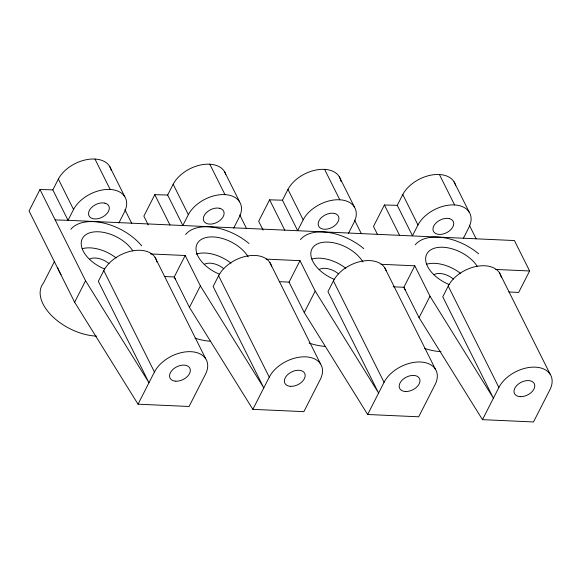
<?xml version="1.0" encoding="UTF-8"?>
<svg xmlns="http://www.w3.org/2000/svg" width="581" height="581" viewBox="0 0 581 581"><rect width="100%" height="100%" fill="white"/><g stroke="black" fill="none" stroke-linecap="round" stroke-linejoin="round"><path stroke-width="0.87" d="M508.891 291.989L518.68 292.432L529.618 270.971L514.417 240.549L68.035 220.308L52.842 189.893L39.987 189.5L29.05 210.961L74.637 302.222L138.046 404.187L189.072 406.482L205.471 374.287A29.551 18.955 -26.5 0 0 190.895 351.687A29.551 18.955 -26.5 0 0 154.444 372L138.046 404.187M52.842 189.893L58.347 179.079A29.551 18.955 -26.5 0 1 87.433 159.506A29.551 18.955 -26.5 0 1 111.167 170.168M118.865 222.973L124.29 212.326A29.551 18.955 -26.5 0 0 110.172 189.464A29.551 18.955 -26.5 0 0 73.547 209.494L68.035 220.308L55.18 219.923M54.57 261.261L43.502 282.991A44.323 25.673 27 0 0 51.767 315.766A44.323 25.673 27 0 0 96.504 336.13M74.637 302.222L85.567 280.761L39.987 189.5M156.87 262.009A29.551 18.955 -26.5 0 0 133.267 250.723A29.551 18.955 -26.5 0 0 103.796 270.601L98.327 281.335L148.976 382.726L85.567 280.761M233.678 228.13L239.103 217.483A29.551 18.955 -26.5 0 0 224.985 194.62A29.551 18.955 -26.5 0 0 188.353 214.65L182.841 225.464L167.648 195.049L154.793 194.664L143.863 216.125L148.257 224.927M167.648 195.049L173.16 184.235A29.551 18.955 -26.5 0 1 201.643 164.772A29.551 18.955 -26.5 0 1 225.777 174.518M150.472 253.941L185.186 255.495L174.249 276.955L189.442 307.378L252.851 409.344L303.878 411.638L320.284 379.444A29.551 18.955 -26.5 0 0 305.7 356.843A29.551 18.955 -26.5 0 0 269.257 377.156L252.851 409.344M189.442 307.378L200.38 285.917L185.186 255.495M271.509 266.345A29.551 18.955 -26.5 0 0 247.477 255.981A29.551 18.955 -26.5 0 0 218.601 275.757L213.14 286.491L263.789 387.883L200.38 285.917M348.491 233.286L353.909 222.639A29.551 18.955 -26.5 0 0 339.791 199.784A29.551 18.955 -26.5 0 0 303.166 219.807L297.654 230.621L282.46 200.205L269.606 199.82L258.668 221.281L263.07 230.083M282.46 200.205L287.965 189.391A29.551 18.955 -26.5 0 1 317.647 169.725A29.551 18.955 -26.5 0 1 340.945 181.308M367.664 414.5L384.063 382.313A29.551 18.955 -26.5 0 1 420.513 361.999A29.551 18.955 -26.5 0 1 435.089 384.607L418.69 416.795L367.664 414.5L304.255 312.534L289.062 282.119L299.992 260.658L266.178 259.133M304.255 312.534L315.192 291.074L299.992 260.658M386.096 270.695A29.551 18.955 -26.5 0 0 361.687 261.247A29.551 18.955 -26.5 0 0 333.414 280.913L327.945 291.647L378.594 393.039L315.192 291.074M463.297 238.442L468.722 227.796A29.551 18.955 -26.5 0 0 454.603 204.94A29.551 18.955 -26.5 0 0 417.971 224.963L412.466 235.777L397.266 205.362L384.411 204.977L373.481 226.437L377.476 234.441M397.266 205.362L402.778 194.548A29.551 18.955 -26.5 0 1 431.865 174.975A29.551 18.955 -26.5 0 1 455.598 185.644M380.983 264.29L414.805 265.815L403.868 287.275L419.068 317.691L482.47 419.656L533.496 421.951L549.902 389.764A29.551 18.955 -26.5 0 0 535.319 367.156A29.551 18.955 -26.5 0 0 498.876 387.469L482.47 419.656M419.068 317.691L429.998 296.23L414.805 265.815M501.301 277.478A29.551 18.955 -26.5 0 0 477.698 266.192A29.551 18.955 -26.5 0 0 448.227 286.07L442.758 296.804L493.407 398.203L429.998 296.23M495.796 269.446L529.618 270.971M164.459 276.52L174.249 276.955A44.323 25.673 27 0 0 175.426 279.127M279.272 281.676L289.062 282.119M393.192 286.796L403.868 287.275A44.323 25.673 27 0 0 405.487 290.166M454.051 181.802L469.245 212.218M499.507 272.852L550.163 374.251M469.354 225.225L476.151 238.835M439.41 174.518L454.603 204.94M402.778 194.548L417.971 224.963M448.227 286.07L498.876 387.469M384.411 204.977L399.612 235.392M339.246 176.646L354.439 207.061M384.702 267.696L435.351 369.095M354.541 220.068L361.338 233.671M324.597 169.361L339.791 199.784M287.965 189.391L303.166 219.807M333.414 280.913L384.063 382.313M269.606 199.82L284.799 230.236M224.433 171.489L239.626 201.905M269.889 262.539L320.538 363.938M239.735 214.912L246.533 228.515M209.792 164.205L224.985 194.62M173.16 184.235L188.353 214.65M218.601 275.757L269.257 377.156M154.793 194.664L169.993 225.079M109.62 166.333L124.821 196.748M155.083 257.383L205.732 358.782M124.922 209.756L131.72 223.358M94.979 159.049L110.172 189.464M58.347 179.079L73.547 209.494M103.796 270.601L154.444 372M61.056 274.697A44.323 25.673 27 0 1 57.788 267.848M89.677 259.09A14.772 8.555 27 0 1 108.959 263.585M415.27 244.804A44.323 25.673 27 0 1 478.621 253.81M300.457 239.648A44.323 25.673 27 0 1 363.808 248.653M185.651 234.492A44.323 25.673 27 0 1 249.002 243.497M70.838 229.335A44.323 25.673 27 0 1 141.677 245.85M104.66 269.047A29.551 17.118 27 0 1 86.199 234.463A29.551 17.118 27 0 1 132.867 250.934M334.278 279.367A29.551 17.118 27 0 1 316.115 244.594A29.551 17.118 27 0 1 362.951 262.009M449.091 284.523A29.551 17.118 27 0 1 430.623 249.939A29.551 17.118 27 0 1 477.291 266.403M219.473 274.203A29.551 17.118 27 0 1 201.309 239.437A29.551 17.118 27 0 1 248.145 256.853M319.296 269.402A14.772 8.555 27 0 1 338.578 273.898M426.636 264.173A29.551 17.118 27 0 1 460.631 273.448M311.823 259.017A29.551 17.118 27 0 1 345.818 268.291M434.109 274.559A14.772 8.555 27 0 1 453.391 279.054M325.295 346.399A44.323 25.673 27 0 1 309.07 343.059M440.935 351.599A44.323 25.673 27 0 1 424.711 348.491M82.204 248.704A29.551 17.118 27 0 1 116.2 257.971M204.49 264.246A14.772 8.555 27 0 1 223.772 268.742M210.482 341.243A44.323 25.673 27 0 1 195.093 338.178M196.131 254.137A29.551 17.118 27 0 1 231.013 263.135M449.316 218.594L446.905 218.325A11.083 7.11 -26.5 0 0 434.109 225.355A11.083 7.11 -26.5 0 0 437.377 234.172L439.788 234.441A11.083 7.11 -26.5 0 0 452.584 227.411A11.083 7.11 -26.5 0 0 449.316 218.594M334.503 213.438L332.092 213.169A11.083 7.11 -26.5 0 0 319.303 220.199A11.083 7.11 -26.5 0 0 322.571 229.016L324.982 229.284A11.083 7.11 -26.5 0 0 337.772 222.254A11.083 7.11 -26.5 0 0 334.503 213.438M219.698 208.281L217.287 208.013A11.083 7.11 -26.5 0 0 204.49 215.035A11.083 7.11 -26.5 0 0 207.758 223.859L210.169 224.128A11.083 7.11 -26.5 0 0 222.959 217.098A11.083 7.11 -26.5 0 0 219.698 208.281M104.885 203.118L102.474 202.849A11.083 7.11 -26.5 0 0 89.685 209.879A11.083 7.11 -26.5 0 0 92.953 218.703L95.364 218.972A11.083 7.11 -26.5 0 0 108.153 211.942A11.083 7.11 -26.5 0 0 104.885 203.118M405.48 391.507A11.083 7.11 -26.5 0 0 419.91 379.807A11.083 7.11 -26.5 0 0 403.345 379.059A11.083 7.11 -26.5 0 0 405.48 391.507M175.854 381.194A11.083 7.11 -26.5 0 0 190.292 369.494A11.083 7.11 -26.5 0 0 173.719 368.746A11.083 7.11 -26.5 0 0 175.854 381.194M520.285 396.663A11.083 7.11 -26.5 0 0 534.723 384.963A11.083 7.11 -26.5 0 0 518.15 384.215A11.083 7.11 -26.5 0 0 520.285 396.663M290.667 386.35A11.083 7.11 -26.5 0 0 305.105 374.651A11.083 7.11 -26.5 0 0 288.532 373.903A11.083 7.11 -26.5 0 0 290.667 386.35"/></g></svg>
